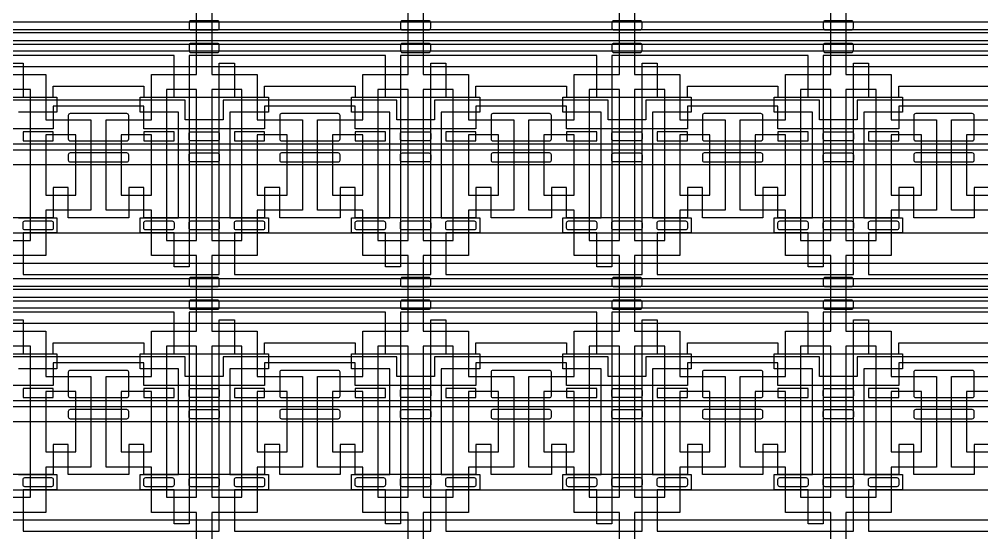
# Model space of a CAD drawing. Extents: x 0 to 194465, y -118660 to 40475.
# Drawn here: x 29387 to 35762, y 18188 to 21588 of the extents above; entities that cross this region are included whole.
import ezdxf

# ---------------------------------------------------------------- set-up
doc = ezdxf.new("R2010")
doc.units = 13
for name, color, linetype in [('Control 1 - Push up', 6, 'Continuous'), ('Control 2 - Push down', 1, 'Continuous'), ('Flow', 5, 'Continuous')]:
    doc.layers.add(name, color=color, linetype=linetype)

msp = doc.modelspace()

# ---------------------------------------------------------------- linework, layer by layer
at = {"layer": 'Control 1 - Push up'}
for points in [[(18462.5, 20173.1), (41962.5, 20173.1), (41962.5, 21670.6), (18462.5, 21670.6)], [(18362.5, 21570.6), (41862.5, 21570.6)], [(18262.5, 21520.6), (41762.5, 21520.6), (41762.5, 20623.1), (18262.5, 20623.1)], [(18162.5, 20723.1), (41662.5, 20723.1), (41662.5, 20723.1), (41662.5, 21420.6), (18162.5, 21420.6)], [(18062.5, 20763.1), (41562.5, 20763.1), (41562.5, 21376.1), (18062.5, 21376.1)], [(17962.5, 21276.1), (41462.5, 21276.1)], [(28812.5, 21073.1), (29612.5, 21073.1), (29612.5, 21146.1), (30212.5, 21146.1), (30212.5, 21073.1), (31012.5, 21073.1), (31012.5, 21146.1), (31612.5, 21146.1), (31612.5, 21073.1), (32412.5, 21073.1), (32412.5, 21146.1), (33012.5, 21146.1), (33012.5, 21073.1), (33812.5, 21073.1), (33812.5, 21146.1), (34412.5, 21146.1), (34412.5, 21073.1), (35212.5, 21073.1), (35212.5, 21146.1), (35812.5, 21146.1)], [(36087.5, 21053.1), (34937.5, 21053.1), (34937.5, 20923.1), (34687.5, 20923.1), (34687.5, 21053.1), (33537.5, 21053.1), (33537.5, 20923.1), (33287.5, 20923.1), (33287.5, 21053.1), (32137.5, 21053.1), (32137.5, 20923.1), (31887.5, 20923.1), (31887.5, 21053.1), (30737.5, 21053.1), (30737.5, 20923.1), (30487.5, 20923.1), (30487.5, 21053.1), (29337.5, 21053.1)], [(35812.5, 21013.1), (35212.5, 21013.1), (35212.5, 20863.1), (34412.5, 20863.1), (34412.5, 21013.1), (33812.5, 21013.1), (33812.5, 20863.1), (33012.5, 20863.1), (33012.5, 21013.1), (32412.5, 21013.1), (32412.5, 20863.1), (31612.5, 20863.1), (31612.5, 21013.1), (31012.5, 21013.1), (31012.5, 20863.1), (30212.5, 20863.1), (30212.5, 21013.1), (29612.5, 21013.1), (29612.5, 20863.1), (28812.5, 20863.1)], [(35812.5, 20473.1), (35712.5, 20473.1), (35712.5, 20273.1), (35312.5, 20273.1), (35312.5, 20473.1), (35212.5, 20473.1), (35212.5, 20273.1), (34412.5, 20273.1), (34412.5, 20473.1), (34312.5, 20473.1), (34312.5, 20273.1), (33912.5, 20273.1), (33912.5, 20473.1), (33812.5, 20473.1), (33812.5, 20273.1), (33012.5, 20273.1), (33012.5, 20473.1), (32912.5, 20473.1), (32912.5, 20273.1), (32512.5, 20273.1), (32512.5, 20473.1), (32412.5, 20473.1), (32412.5, 20273.1), (31612.5, 20273.1), (31612.5, 20473.1), (31512.5, 20473.1), (31512.5, 20273.1), (31112.5, 20273.1), (31112.5, 20473.1), (31012.5, 20473.1), (31012.5, 20273.1), (30212.5, 20273.1), (30212.5, 20473.1), (30112.5, 20473.1), (30112.5, 20273.1), (29712.5, 20273.1), (29712.5, 20473.1), (29612.5, 20473.1), (29612.5, 20273.1), (28812.5, 20273.1)], [(18462.5, 18473.1), (41962.5, 18473.1), (41962.5, 19970.6), (18462.5, 19970.6)], [(18362.5, 19870.6), (41862.5, 19870.6)], [(18262.5, 19820.6), (41762.5, 19820.6), (41762.5, 18923.1), (18262.5, 18923.1)], [(18162.5, 19023.1), (41662.5, 19023.1), (41662.5, 19720.6), (18162.5, 19720.6)], [(18062.5, 19063.1), (41562.5, 19063.1), (41562.5, 19063.1), (41562.5, 19676.1), (18062.5, 19676.1)], [(17962.5, 19576.1), (41462.5, 19576.1)], [(28812.5, 19373.1), (29612.5, 19373.1), (29612.5, 19446.1), (30212.5, 19446.1), (30212.5, 19373.1), (31012.5, 19373.1), (31012.5, 19446.1), (31612.5, 19446.1), (31612.5, 19373.1), (32412.5, 19373.1), (32412.5, 19446.1), (33012.5, 19446.1), (33012.5, 19373.1), (33812.5, 19373.1), (33812.5, 19446.1), (34412.5, 19446.1), (34412.5, 19373.1), (35212.5, 19373.1), (35212.5, 19446.1), (35812.5, 19446.1)], [(36087.5, 19353.1), (34937.5, 19353.1), (34937.5, 19223.1), (34687.5, 19223.1), (34687.5, 19353.1), (33537.5, 19353.1), (33537.5, 19223.1), (33287.5, 19223.1), (33287.5, 19353.1), (32137.5, 19353.1), (32137.5, 19223.1), (31887.5, 19223.1), (31887.5, 19353.1), (30737.5, 19353.1), (30737.5, 19223.1), (30487.5, 19223.1), (30487.5, 19353.1), (29337.5, 19353.1)], [(35812.5, 19313.1), (35212.5, 19313.1), (35212.5, 19163.1), (34412.5, 19163.1), (34412.5, 19313.1), (33812.5, 19313.1), (33812.5, 19163.1), (33012.5, 19163.1), (33012.5, 19313.1), (32412.5, 19313.1), (32412.5, 19163.1), (31612.5, 19163.1), (31612.5, 19313.1), (31012.5, 19313.1), (31012.5, 19163.1), (30212.5, 19163.1), (30212.5, 19313.1), (29612.5, 19313.1), (29612.5, 19163.1), (28812.5, 19163.1)], [(35812.5, 18773.1), (35712.5, 18773.1), (35712.5, 18573.1), (35312.5, 18573.1), (35312.5, 18773.1), (35212.5, 18773.1), (35212.5, 18573.1), (34412.5, 18573.1), (34412.5, 18773.1), (34312.5, 18773.1), (34312.5, 18573.1), (33912.5, 18573.1), (33912.5, 18773.1), (33812.5, 18773.1), (33812.5, 18573.1), (33012.5, 18573.1), (33012.5, 18773.1), (32912.5, 18773.1), (32912.5, 18573.1), (32512.5, 18573.1), (32512.5, 18773.1), (32412.5, 18773.1), (32412.5, 18573.1), (31612.5, 18573.1), (31612.5, 18773.1), (31512.5, 18773.1), (31512.5, 18573.1), (31112.5, 18573.1), (31112.5, 18773.1), (31012.5, 18773.1), (31012.5, 18573.1), (30212.5, 18573.1), (30212.5, 18773.1), (30112.5, 18773.1), (30112.5, 18573.1), (29712.5, 18573.1), (29712.5, 18773.1), (29612.5, 18773.1), (29612.5, 18573.1), (28812.5, 18573.1)], [(18462.5, 16773.1), (41962.5, 16773.1), (41962.5, 18270.6), (18462.5, 18270.6)]]:
    msp.add_lwpolyline(points, dxfattribs=at)
for points in [[(30112.5, 20950.6, 0.414214), (30100, 20963.1), (29725, 20963.1, 0.414214), (29712.5, 20950.6), (29712.5, 20795.6, 0.414214), (29725, 20783.1), (30100, 20783.1, 0.414214), (30112.5, 20795.6)], [(31512.5, 20950.6, 0.414214), (31500, 20963.1), (31125, 20963.1, 0.414214), (31112.5, 20950.6), (31112.5, 20795.6, 0.414214), (31125, 20783.1), (31500, 20783.1, 0.414214), (31512.5, 20795.6)], [(32912.5, 20950.6, 0.414214), (32900, 20963.1), (32525, 20963.1, 0.414214), (32512.5, 20950.6), (32512.5, 20795.6, 0.414214), (32525, 20783.1), (32900, 20783.1, 0.414214), (32912.5, 20795.6)], [(34312.5, 20950.6, 0.414214), (34300, 20963.1), (33925, 20963.1, 0.414214), (33912.5, 20950.6), (33912.5, 20795.6, 0.414214), (33925, 20783.1), (34300, 20783.1, 0.414214), (34312.5, 20795.6)], [(35712.5, 20950.6, 0.414214), (35700, 20963.1), (35325, 20963.1, 0.414214), (35312.5, 20950.6), (35312.5, 20795.6, 0.414214), (35325, 20783.1), (35700, 20783.1, 0.414214), (35712.5, 20795.6)], [(30525, 20783.1, -0.414214), (30512.5, 20795.6), (30512.5, 20830.6, -0.414214), (30525, 20843.1), (30700, 20843.1, -0.414214), (30712.5, 20830.6), (30712.5, 20795.6, -0.414214), (30700, 20783.1)], [(31925, 20783.1, -0.414214), (31912.5, 20795.6), (31912.5, 20830.6, -0.414214), (31925, 20843.1), (32100, 20843.1, -0.414214), (32112.5, 20830.6), (32112.5, 20795.6, -0.414214), (32100, 20783.1)], [(33325, 20783.1, -0.414214), (33312.5, 20795.6), (33312.5, 20830.6, -0.414214), (33325, 20843.1), (33500, 20843.1, -0.414214), (33512.5, 20830.6), (33512.5, 20795.6, -0.414214), (33500, 20783.1)], [(34725, 20783.1, -0.414214), (34712.5, 20795.6), (34712.5, 20830.6, -0.414214), (34725, 20843.1), (34900, 20843.1, -0.414214), (34912.5, 20830.6), (34912.5, 20795.6, -0.414214), (34900, 20783.1)], [(29725, 20643.1), (30100, 20643.1, 0.414214), (30112.5, 20655.6), (30112.5, 20690.6, 0.414214), (30100, 20703.1), (29725, 20703.1, 0.414214), (29712.5, 20690.6), (29712.5, 20655.6, 0.414214)], [(30525, 20643.1, -0.414214), (30512.5, 20655.6), (30512.5, 20690.6, -0.414214), (30525, 20703.1), (30700, 20703.1, -0.414214), (30712.5, 20690.6), (30712.5, 20655.6, -0.414214), (30700, 20643.1)], [(31125, 20643.1), (31500, 20643.1, 0.414214), (31512.5, 20655.6), (31512.5, 20690.6, 0.414214), (31500, 20703.1), (31125, 20703.1, 0.414214), (31112.5, 20690.6), (31112.5, 20655.6, 0.414214)], [(31925, 20643.1, -0.414214), (31912.5, 20655.6), (31912.5, 20690.6, -0.414214), (31925, 20703.1), (32100, 20703.1, -0.414214), (32112.5, 20690.6), (32112.5, 20655.6, -0.414214), (32100, 20643.1)], [(32525, 20643.1), (32900, 20643.1, 0.414214), (32912.5, 20655.6), (32912.5, 20690.6, 0.414214), (32900, 20703.1), (32525, 20703.1, 0.414214), (32512.5, 20690.6), (32512.5, 20655.6, 0.414214)], [(33325, 20643.1, -0.414214), (33312.5, 20655.6), (33312.5, 20690.6, -0.414214), (33325, 20703.1), (33500, 20703.1, -0.414214), (33512.5, 20690.6), (33512.5, 20655.6, -0.414214), (33500, 20643.1)], [(33925, 20643.1), (34300, 20643.1, 0.414214), (34312.5, 20655.6), (34312.5, 20690.6, 0.414214), (34300, 20703.1), (33925, 20703.1, 0.414214), (33912.5, 20690.6), (33912.5, 20655.6, 0.414214)], [(34725, 20643.1, -0.414214), (34712.5, 20655.6), (34712.5, 20690.6, -0.414214), (34725, 20703.1), (34900, 20703.1, -0.414214), (34912.5, 20690.6), (34912.5, 20655.6, -0.414214), (34900, 20643.1)], [(35325, 20643.1), (35700, 20643.1, 0.414214), (35712.5, 20655.6), (35712.5, 20690.6, 0.414214), (35700, 20703.1), (35325, 20703.1, 0.414214), (35312.5, 20690.6), (35312.5, 20655.6, 0.414214)], [(29425, 20193.1, -0.414214), (29412.5, 20205.6), (29412.5, 20240.6, -0.414214), (29425, 20253.1), (29600, 20253.1, -0.414214), (29612.5, 20240.6), (29612.5, 20205.6, -0.414214), (29600, 20193.1)], [(30225, 20193.1, -0.414214), (30212.5, 20205.6), (30212.5, 20240.6, -0.414214), (30225, 20253.1), (30400, 20253.1, -0.414214), (30412.5, 20240.6), (30412.5, 20205.6, -0.414214), (30400, 20193.1)], [(30525, 20193.1, -0.414214), (30512.5, 20205.6), (30512.5, 20240.6, -0.414214), (30525, 20253.1), (30700, 20253.1, -0.414214), (30712.5, 20240.6), (30712.5, 20205.6, -0.414214), (30700, 20193.1)], [(30825, 20193.1, -0.414214), (30812.5, 20205.6), (30812.5, 20240.6, -0.414214), (30825, 20253.1), (31000, 20253.1, -0.414214), (31012.5, 20240.6), (31012.5, 20205.6, -0.414214), (31000, 20193.1)], [(31625, 20193.1, -0.414214), (31612.5, 20205.6), (31612.5, 20240.6, -0.414214), (31625, 20253.1), (31800, 20253.1, -0.414214), (31812.5, 20240.6), (31812.5, 20205.6, -0.414214), (31800, 20193.1)], [(31925, 20193.1, -0.414214), (31912.5, 20205.6), (31912.5, 20240.6, -0.414214), (31925, 20253.1), (32100, 20253.1, -0.414214), (32112.5, 20240.6), (32112.5, 20205.6, -0.414214), (32100, 20193.1)], [(32225, 20193.1, -0.414214), (32212.5, 20205.6), (32212.5, 20240.6, -0.414214), (32225, 20253.1), (32400, 20253.1, -0.414214), (32412.5, 20240.6), (32412.5, 20205.6, -0.414214), (32400, 20193.1)], [(33025, 20193.1, -0.414214), (33012.5, 20205.6), (33012.5, 20240.6, -0.414214), (33025, 20253.1), (33200, 20253.1, -0.414214), (33212.5, 20240.6), (33212.5, 20205.6, -0.414214), (33200, 20193.1)], [(33325, 20193.1, -0.414214), (33312.5, 20205.6), (33312.5, 20240.6, -0.414214), (33325, 20253.1), (33500, 20253.1, -0.414214), (33512.5, 20240.6), (33512.5, 20205.6, -0.414214), (33500, 20193.1)], [(33625, 20193.1, -0.414214), (33612.5, 20205.6), (33612.5, 20240.6, -0.414214), (33625, 20253.1), (33800, 20253.1, -0.414214), (33812.5, 20240.6), (33812.5, 20205.6, -0.414214), (33800, 20193.1)], [(34425, 20193.1, -0.414214), (34412.5, 20205.6), (34412.5, 20240.6, -0.414214), (34425, 20253.1), (34600, 20253.1, -0.414214), (34612.5, 20240.6), (34612.5, 20205.6, -0.414214), (34600, 20193.1)], [(34725, 20193.1, -0.414214), (34712.5, 20205.6), (34712.5, 20240.6, -0.414214), (34725, 20253.1), (34900, 20253.1, -0.414214), (34912.5, 20240.6), (34912.5, 20205.6, -0.414214), (34900, 20193.1)], [(35025, 20193.1, -0.414214), (35012.5, 20205.6), (35012.5, 20240.6, -0.414214), (35025, 20253.1), (35200, 20253.1, -0.414214), (35212.5, 20240.6), (35212.5, 20205.6, -0.414214), (35200, 20193.1)], [(30112.5, 19250.6, 0.414214), (30100, 19263.1), (29725, 19263.1, 0.414214), (29712.5, 19250.6), (29712.5, 19095.6, 0.414214), (29725, 19083.1), (30100, 19083.1, 0.414214), (30112.5, 19095.6)], [(31512.5, 19250.6, 0.414214), (31500, 19263.1), (31125, 19263.1, 0.414214), (31112.5, 19250.6), (31112.5, 19095.6, 0.414214), (31125, 19083.1), (31500, 19083.1, 0.414214), (31512.5, 19095.6)], [(32912.5, 19250.6, 0.414214), (32900, 19263.1), (32525, 19263.1, 0.414214), (32512.5, 19250.6), (32512.5, 19095.6, 0.414214), (32525, 19083.1), (32900, 19083.1, 0.414214), (32912.5, 19095.6)], [(34312.5, 19250.6, 0.414214), (34300, 19263.1), (33925, 19263.1, 0.414214), (33912.5, 19250.6), (33912.5, 19095.6, 0.414214), (33925, 19083.1), (34300, 19083.1, 0.414214), (34312.5, 19095.6)], [(35712.5, 19250.6, 0.414214), (35700, 19263.1), (35325, 19263.1, 0.414214), (35312.5, 19250.6), (35312.5, 19095.6, 0.414214), (35325, 19083.1), (35700, 19083.1, 0.414214), (35712.5, 19095.6)], [(30525, 19083.1, -0.414214), (30512.5, 19095.6), (30512.5, 19130.6, -0.414214), (30525, 19143.1), (30700, 19143.1, -0.414214), (30712.5, 19130.6), (30712.5, 19095.6, -0.414214), (30700, 19083.1)], [(31925, 19083.1, -0.414214), (31912.5, 19095.6), (31912.5, 19130.6, -0.414214), (31925, 19143.1), (32100, 19143.1, -0.414214), (32112.5, 19130.6), (32112.5, 19095.6, -0.414214), (32100, 19083.1)], [(33325, 19083.1, -0.414214), (33312.5, 19095.6), (33312.5, 19130.6, -0.414214), (33325, 19143.1), (33500, 19143.1, -0.414214), (33512.5, 19130.6), (33512.5, 19095.6, -0.414214), (33500, 19083.1)], [(34725, 19083.1, -0.414214), (34712.5, 19095.6), (34712.5, 19130.6, -0.414214), (34725, 19143.1), (34900, 19143.1, -0.414214), (34912.5, 19130.6), (34912.5, 19095.6, -0.414214), (34900, 19083.1)], [(29725, 18943.1), (30100, 18943.1, 0.414214), (30112.5, 18955.6), (30112.5, 18990.6, 0.414214), (30100, 19003.1), (29725, 19003.1, 0.414214), (29712.5, 18990.6), (29712.5, 18955.6, 0.414214)], [(30525, 18943.1, -0.414214), (30512.5, 18955.6), (30512.5, 18990.6, -0.414214), (30525, 19003.1), (30700, 19003.1, -0.414214), (30712.5, 18990.6), (30712.5, 18955.6, -0.414214), (30700, 18943.1)], [(31125, 18943.1), (31500, 18943.1, 0.414214), (31512.5, 18955.6), (31512.5, 18990.6, 0.414214), (31500, 19003.1), (31125, 19003.1, 0.414214), (31112.5, 18990.6), (31112.5, 18955.6, 0.414214)], [(31925, 18943.1, -0.414214), (31912.5, 18955.6), (31912.5, 18990.6, -0.414214), (31925, 19003.1), (32100, 19003.1, -0.414214), (32112.5, 18990.6), (32112.5, 18955.6, -0.414214), (32100, 18943.1)], [(32525, 18943.1), (32900, 18943.1, 0.414214), (32912.5, 18955.6), (32912.5, 18990.6, 0.414214), (32900, 19003.1), (32525, 19003.1, 0.414214), (32512.5, 18990.6), (32512.5, 18955.6, 0.414214)], [(33325, 18943.1, -0.414214), (33312.5, 18955.6), (33312.5, 18990.6, -0.414214), (33325, 19003.1), (33500, 19003.1, -0.414214), (33512.5, 18990.6), (33512.5, 18955.6, -0.414214), (33500, 18943.1)], [(33925, 18943.1), (34300, 18943.1, 0.414214), (34312.5, 18955.6), (34312.5, 18990.6, 0.414214), (34300, 19003.1), (33925, 19003.1, 0.414214), (33912.5, 18990.6), (33912.5, 18955.6, 0.414214)], [(34725, 18943.1, -0.414214), (34712.5, 18955.6), (34712.5, 18990.6, -0.414214), (34725, 19003.1), (34900, 19003.1, -0.414214), (34912.5, 18990.6), (34912.5, 18955.6, -0.414214), (34900, 18943.1)], [(35325, 18943.1), (35700, 18943.1, 0.414214), (35712.5, 18955.6), (35712.5, 18990.6, 0.414214), (35700, 19003.1), (35325, 19003.1, 0.414214), (35312.5, 18990.6), (35312.5, 18955.6, 0.414214)], [(29425, 18493.1, -0.414214), (29412.5, 18505.6), (29412.5, 18540.6, -0.414214), (29425, 18553.1), (29600, 18553.1, -0.414214), (29612.5, 18540.6), (29612.5, 18505.6, -0.414214), (29600, 18493.1)], [(30225, 18493.1, -0.414214), (30212.5, 18505.6), (30212.5, 18540.6, -0.414214), (30225, 18553.1), (30400, 18553.1, -0.414214), (30412.5, 18540.6), (30412.5, 18505.6, -0.414214), (30400, 18493.1)], [(30525, 18493.1, -0.414214), (30512.5, 18505.6), (30512.5, 18540.6, -0.414214), (30525, 18553.1), (30700, 18553.1, -0.414214), (30712.5, 18540.6), (30712.5, 18505.6, -0.414214), (30700, 18493.1)], [(30825, 18493.1, -0.414214), (30812.5, 18505.6), (30812.5, 18540.6, -0.414214), (30825, 18553.1), (31000, 18553.1, -0.414214), (31012.5, 18540.6), (31012.5, 18505.6, -0.414214), (31000, 18493.1)], [(31625, 18493.1, -0.414214), (31612.5, 18505.6), (31612.5, 18540.6, -0.414214), (31625, 18553.1), (31800, 18553.1, -0.414214), (31812.5, 18540.6), (31812.5, 18505.6, -0.414214), (31800, 18493.1)], [(31925, 18493.1, -0.414214), (31912.5, 18505.6), (31912.5, 18540.6, -0.414214), (31925, 18553.1), (32100, 18553.1, -0.414214), (32112.5, 18540.6), (32112.5, 18505.6, -0.414214), (32100, 18493.1)], [(32225, 18493.1, -0.414214), (32212.5, 18505.6), (32212.5, 18540.6, -0.414214), (32225, 18553.1), (32400, 18553.1, -0.414214), (32412.5, 18540.6), (32412.5, 18505.6, -0.414214), (32400, 18493.1)], [(33025, 18493.1, -0.414214), (33012.5, 18505.6), (33012.5, 18540.6, -0.414214), (33025, 18553.1), (33200, 18553.1, -0.414214), (33212.5, 18540.6), (33212.5, 18505.6, -0.414214), (33200, 18493.1)], [(33325, 18493.1, -0.414214), (33312.5, 18505.6), (33312.5, 18540.6, -0.414214), (33325, 18553.1), (33500, 18553.1, -0.414214), (33512.5, 18540.6), (33512.5, 18505.6, -0.414214), (33500, 18493.1)], [(33625, 18493.1, -0.414214), (33612.5, 18505.6), (33612.5, 18540.6, -0.414214), (33625, 18553.1), (33800, 18553.1, -0.414214), (33812.5, 18540.6), (33812.5, 18505.6, -0.414214), (33800, 18493.1)], [(34425, 18493.1, -0.414214), (34412.5, 18505.6), (34412.5, 18540.6, -0.414214), (34425, 18553.1), (34600, 18553.1, -0.414214), (34612.5, 18540.6), (34612.5, 18505.6, -0.414214), (34600, 18493.1)], [(34725, 18493.1, -0.414214), (34712.5, 18505.6), (34712.5, 18540.6, -0.414214), (34725, 18553.1), (34900, 18553.1, -0.414214), (34912.5, 18540.6), (34912.5, 18505.6, -0.414214), (34900, 18493.1)], [(35025, 18493.1, -0.414214), (35012.5, 18505.6), (35012.5, 18540.6, -0.414214), (35025, 18553.1), (35200, 18553.1, -0.414214), (35212.5, 18540.6), (35212.5, 18505.6, -0.414214), (35200, 18493.1)]]:
    msp.add_lwpolyline(points, format="xyb", close=True, dxfattribs=at)
for points in [[(29612.5, 20843.1), (29412.5, 20843.1), (29412.5, 20783.1), (29612.5, 20783.1)], [(30412.5, 20843.1), (30212.5, 20843.1), (30212.5, 20783.1), (30412.5, 20783.1)], [(31012.5, 20843.1), (30812.5, 20843.1), (30812.5, 20783.1), (31012.5, 20783.1)], [(31812.5, 20843.1), (31612.5, 20843.1), (31612.5, 20783.1), (31812.5, 20783.1)], [(32412.5, 20843.1), (32212.5, 20843.1), (32212.5, 20783.1), (32412.5, 20783.1)], [(33212.5, 20843.1), (33012.5, 20843.1), (33012.5, 20783.1), (33212.5, 20783.1)], [(33812.5, 20843.1), (33612.5, 20843.1), (33612.5, 20783.1), (33812.5, 20783.1)], [(34612.5, 20843.1), (34412.5, 20843.1), (34412.5, 20783.1), (34612.5, 20783.1)], [(35212.5, 20843.1), (35012.5, 20843.1), (35012.5, 20783.1), (35212.5, 20783.1)], [(29612.5, 19143.1), (29412.5, 19143.1), (29412.5, 19083.1), (29612.5, 19083.1)], [(30412.5, 19143.1), (30212.5, 19143.1), (30212.5, 19083.1), (30412.5, 19083.1)], [(31012.5, 19143.1), (30812.5, 19143.1), (30812.5, 19083.1), (31012.5, 19083.1)], [(31812.5, 19143.1), (31612.5, 19143.1), (31612.5, 19083.1), (31812.5, 19083.1)], [(32412.5, 19143.1), (32212.5, 19143.1), (32212.5, 19083.1), (32412.5, 19083.1)], [(33212.5, 19143.1), (33012.5, 19143.1), (33012.5, 19083.1), (33212.5, 19083.1)], [(33812.5, 19143.1), (33612.5, 19143.1), (33612.5, 19083.1), (33812.5, 19083.1)], [(34612.5, 19143.1), (34412.5, 19143.1), (34412.5, 19083.1), (34612.5, 19083.1)], [(35212.5, 19143.1), (35012.5, 19143.1), (35012.5, 19083.1), (35212.5, 19083.1)]]:
    msp.add_lwpolyline(points, close=True, dxfattribs=at)
at = {"layer": 'Control 2 - Push down'}
for points in [[(30700, 21578.1), (30525, 21578.1, 0.414214), (30512.5, 21565.6), (30512.5, 21530.6, 0.414214), (30525, 21518.1), (30700, 21518.1, 0.414214), (30712.5, 21530.6), (30712.5, 21565.6, 0.414214)], [(32100, 21578.1), (31925, 21578.1, 0.414214), (31912.5, 21565.6), (31912.5, 21530.6, 0.414214), (31925, 21518.1), (32100, 21518.1, 0.414214), (32112.5, 21530.6), (32112.5, 21565.6, 0.414214)], [(33500, 21578.1), (33325, 21578.1, 0.414214), (33312.5, 21565.6), (33312.5, 21530.6, 0.414214), (33325, 21518.1), (33500, 21518.1, 0.414214), (33512.5, 21530.6), (33512.5, 21565.6, 0.414214)], [(34900, 21578.1), (34725, 21578.1, 0.414214), (34712.5, 21565.6), (34712.5, 21530.6, 0.414214), (34725, 21518.1), (34900, 21518.1, 0.414214), (34912.5, 21530.6), (34912.5, 21565.6, 0.414214)], [(30700, 21428.1), (30525, 21428.1, 0.414214), (30512.5, 21415.6), (30512.5, 21380.6, 0.414214), (30525, 21368.1), (30700, 21368.1, 0.414214), (30712.5, 21380.6), (30712.5, 21415.6, 0.414214)], [(32100, 21428.1), (31925, 21428.1, 0.414214), (31912.5, 21415.6), (31912.5, 21380.6, 0.414214), (31925, 21368.1), (32100, 21368.1, 0.414214), (32112.5, 21380.6), (32112.5, 21415.6, 0.414214)], [(33500, 21428.1), (33325, 21428.1, 0.414214), (33312.5, 21415.6), (33312.5, 21380.6, 0.414214), (33325, 21368.1), (33500, 21368.1, 0.414214), (33512.5, 21380.6), (33512.5, 21415.6, 0.414214)], [(34900, 21428.1), (34725, 21428.1, 0.414214), (34712.5, 21415.6), (34712.5, 21380.6, 0.414214), (34725, 21368.1), (34900, 21368.1, 0.414214), (34912.5, 21380.6), (34912.5, 21415.6, 0.414214)], [(30700, 19878.1), (30525, 19878.1, 0.414214), (30512.5, 19865.6), (30512.5, 19830.6, 0.414214), (30525, 19818.1), (30700, 19818.1, 0.414214), (30712.5, 19830.6), (30712.5, 19865.6, 0.414214)], [(32100, 19878.1), (31925, 19878.1, 0.414214), (31912.5, 19865.6), (31912.5, 19830.6, 0.414214), (31925, 19818.1), (32100, 19818.1, 0.414214), (32112.5, 19830.6), (32112.5, 19865.6, 0.414214)], [(33500, 19878.1), (33325, 19878.1, 0.414214), (33312.5, 19865.6), (33312.5, 19830.6, 0.414214), (33325, 19818.1), (33500, 19818.1, 0.414214), (33512.5, 19830.6), (33512.5, 19865.6, 0.414214)], [(34900, 19878.1), (34725, 19878.1, 0.414214), (34712.5, 19865.6), (34712.5, 19830.6, 0.414214), (34725, 19818.1), (34900, 19818.1, 0.414214), (34912.5, 19830.6), (34912.5, 19865.6, 0.414214)], [(30700, 19728.1), (30525, 19728.1, 0.414214), (30512.5, 19715.6), (30512.5, 19680.6, 0.414214), (30525, 19668.1), (30700, 19668.1, 0.414214), (30712.5, 19680.6), (30712.5, 19715.6, 0.414214)], [(32100, 19728.1), (31925, 19728.1, 0.414214), (31912.5, 19715.6), (31912.5, 19680.6, 0.414214), (31925, 19668.1), (32100, 19668.1, 0.414214), (32112.5, 19680.6), (32112.5, 19715.6, 0.414214)], [(33500, 19728.1), (33325, 19728.1, 0.414214), (33312.5, 19715.6), (33312.5, 19680.6, 0.414214), (33325, 19668.1), (33500, 19668.1, 0.414214), (33512.5, 19680.6), (33512.5, 19715.6, 0.414214)], [(34900, 19728.1), (34725, 19728.1, 0.414214), (34712.5, 19715.6), (34712.5, 19680.6, 0.414214), (34725, 19668.1), (34900, 19668.1, 0.414214), (34912.5, 19680.6), (34912.5, 19715.6, 0.414214)]]:
    msp.add_lwpolyline(points, format="xyb", close=True, dxfattribs=at)
for points in [[(44962.5, 21498.1), (19512.5, 21498.1)], [(19212.5, 21448.1), (44962.5, 21448.1)], [(36012.5, 21348.1), (34712.5, 21348.1), (34712.5, 19948.1), (34612.5, 19948.1), (34612.5, 20173.1), (34387.5, 20173.1), (34387.5, 20273.1), (34642.5, 20273.1), (34642.5, 20973.1), (34387.5, 20973.1), (34387.5, 21073.1), (34612.5, 21073.1), (34612.5, 21348.1), (33312.5, 21348.1), (33312.5, 19948.1), (33212.5, 19948.1), (33212.5, 20173.1), (32987.5, 20173.1), (32987.5, 20273.1), (33242.5, 20273.1), (33242.5, 20973.1), (32987.5, 20973.1), (32987.5, 21073.1), (33212.5, 21073.1), (33212.5, 21348.1), (31912.5, 21348.1), (31912.5, 19948.1), (31812.5, 19948.1), (31812.5, 20173.1), (31587.5, 20173.1), (31587.5, 20273.1), (31842.5, 20273.1), (31842.5, 20973.1), (31587.5, 20973.1), (31587.5, 21073.1), (31812.5, 21073.1), (31812.5, 21348.1), (30512.5, 21348.1), (30512.5, 19948.1), (30412.5, 19948.1), (30412.5, 20173.1), (30187.5, 20173.1), (30187.5, 20273.1), (30442.5, 20273.1), (30442.5, 20973.1), (30187.5, 20973.1), (30187.5, 21073.1), (30412.5, 21073.1), (30412.5, 21348.1), (29112.5, 21348.1)], [(29312.5, 21298.1), (29412.5, 21298.1), (29412.5, 21073.1), (29637.5, 21073.1), (29637.5, 20973.1), (29382.5, 20973.1)], [(29382.5, 20273.1), (29637.5, 20273.1), (29637.5, 20173.1), (29412.5, 20173.1), (29412.5, 19898.1), (30712.5, 19898.1), (30712.5, 21298.1), (30812.5, 21298.1), (30812.5, 21073.1), (31037.5, 21073.1), (31037.5, 20973.1), (30782.5, 20973.1), (30782.5, 20273.1), (31037.5, 20273.1), (31037.5, 20173.1), (30812.5, 20173.1), (30812.5, 19898.1), (32112.5, 19898.1), (32112.5, 21298.1), (32212.5, 21298.1), (32212.5, 21073.1), (32437.5, 21073.1), (32437.5, 20973.1), (32182.5, 20973.1), (32182.5, 20273.1), (32437.5, 20273.1), (32437.5, 20173.1), (32212.5, 20173.1), (32212.5, 19898.1), (33512.5, 19898.1), (33512.5, 21298.1), (33612.5, 21298.1), (33612.5, 21073.1), (33837.5, 21073.1), (33837.5, 20973.1), (33582.5, 20973.1), (33582.5, 20273.1), (33837.5, 20273.1), (33837.5, 20173.1), (33612.5, 20173.1), (33612.5, 19898.1), (34912.5, 19898.1), (34912.5, 21298.1), (35012.5, 21298.1), (35012.5, 21073.1), (35237.5, 21073.1), (35237.5, 20973.1), (34982.5, 20973.1), (34982.5, 20273.1), (35237.5, 20273.1), (35237.5, 20173.1), (35012.5, 20173.1), (35012.5, 19898.1), (36312.5, 19898.1)], [(44962.5, 19798.1), (19512.5, 19798.1)], [(19212.5, 19748.1), (44962.5, 19748.1)], [(36012.5, 19648.1), (34712.5, 19648.1), (34712.5, 18248.1), (34612.5, 18248.1), (34612.5, 18473.1), (34387.5, 18473.1), (34387.5, 18573.1), (34642.5, 18573.1), (34642.5, 19273.1), (34387.5, 19273.1), (34387.5, 19373.1), (34612.5, 19373.1), (34612.5, 19648.1), (33312.5, 19648.1), (33312.5, 18248.1), (33212.5, 18248.1), (33212.5, 18473.1), (32987.5, 18473.1), (32987.5, 18573.1), (33242.5, 18573.1), (33242.5, 19273.1), (32987.5, 19273.1), (32987.5, 19373.1), (33212.5, 19373.1), (33212.5, 19648.1), (31912.5, 19648.1), (31912.5, 18248.1), (31812.5, 18248.1), (31812.5, 18473.1), (31587.5, 18473.1), (31587.5, 18573.1), (31842.5, 18573.1), (31842.5, 19273.1), (31587.5, 19273.1), (31587.5, 19373.1), (31812.5, 19373.1), (31812.5, 19648.1), (30512.5, 19648.1), (30512.5, 18248.1), (30412.5, 18248.1), (30412.5, 18473.1), (30187.5, 18473.1), (30187.5, 18573.1), (30442.5, 18573.1), (30442.5, 19273.1), (30187.5, 19273.1), (30187.5, 19373.1), (30412.5, 19373.1), (30412.5, 19648.1), (29112.5, 19648.1)], [(29312.5, 19598.1), (29412.5, 19598.1), (29412.5, 19373.1), (29637.5, 19373.1), (29637.5, 19273.1), (29382.5, 19273.1)], [(29382.5, 18573.1), (29637.5, 18573.1), (29637.5, 18473.1), (29412.5, 18473.1), (29412.5, 18198.1), (30712.5, 18198.1), (30712.5, 19598.1), (30812.5, 19598.1), (30812.5, 19373.1), (31037.5, 19373.1), (31037.5, 19273.1), (30782.5, 19273.1), (30782.5, 18573.1), (31037.5, 18573.1), (31037.5, 18473.1), (30812.5, 18473.1), (30812.5, 18198.1), (32112.5, 18198.1), (32112.5, 19598.1), (32212.5, 19598.1), (32212.5, 19373.1), (32437.5, 19373.1), (32437.5, 19273.1), (32182.5, 19273.1), (32182.5, 18573.1), (32437.5, 18573.1), (32437.5, 18473.1), (32212.5, 18473.1), (32212.5, 18198.1), (33512.5, 18198.1), (33512.5, 19598.1), (33612.5, 19598.1), (33612.5, 19373.1), (33837.5, 19373.1), (33837.5, 19273.1), (33582.5, 19273.1), (33582.5, 18573.1), (33837.5, 18573.1), (33837.5, 18473.1), (33612.5, 18473.1), (33612.5, 18198.1), (34912.5, 18198.1), (34912.5, 19598.1), (35012.5, 19598.1), (35012.5, 19373.1), (35237.5, 19373.1), (35237.5, 19273.1), (34982.5, 19273.1), (34982.5, 18573.1), (35237.5, 18573.1), (35237.5, 18473.1), (35012.5, 18473.1), (35012.5, 18198.1), (36312.5, 18198.1)]]:
    msp.add_lwpolyline(points, dxfattribs=at)
at = {"layer": 'Flow'}
for points in [[(30562.5, 18073.1), (30562.5, 18323.1), (30262.5, 18323.1), (30262.5, 18623.1), (29962.5, 18623.1), (29962.5, 19223.1), (30262.5, 19223.1), (30262.5, 19523.1), (30562.5, 19523.1), (30562.5, 19773.1), (30562.5, 20023.1), (30262.5, 20023.1), (30262.5, 20323.1), (29962.5, 20323.1), (29962.5, 20923.1), (30262.5, 20923.1), (30262.5, 21223.1), (30562.5, 21223.1), (30562.5, 21473.1), (30562.5, 21723.1)], [(30662.5, 21723.1), (30662.5, 21473.1), (30662.5, 21223.1), (30962.5, 21223.1), (30962.5, 20923.1), (31262.5, 20923.1), (31262.5, 20323.1), (30962.5, 20323.1), (30962.5, 20023.1), (30662.5, 20023.1), (30662.5, 19773.1), (30662.5, 19523.1), (30962.5, 19523.1), (30962.5, 19223.1), (31262.5, 19223.1), (31262.5, 18623.1), (30962.5, 18623.1), (30962.5, 18323.1), (30662.5, 18323.1), (30662.5, 18073.1)], [(31962.5, 18073.1), (31962.5, 18323.1), (31662.5, 18323.1), (31662.5, 18623.1), (31362.5, 18623.1), (31362.5, 19223.1), (31662.5, 19223.1), (31662.5, 19523.1), (31962.5, 19523.1), (31962.5, 19773.1), (31962.5, 20023.1), (31662.5, 20023.1), (31662.5, 20323.1), (31362.5, 20323.1), (31362.5, 20923.1), (31662.5, 20923.1), (31662.5, 21223.1), (31962.5, 21223.1), (31962.5, 21473.1), (31962.5, 21723.1)], [(32062.5, 21723.1), (32062.5, 21473.1), (32062.5, 21223.1), (32362.5, 21223.1), (32362.5, 20923.1), (32662.5, 20923.1), (32662.5, 20323.1), (32362.5, 20323.1), (32362.5, 20023.1), (32062.5, 20023.1), (32062.5, 19773.1), (32062.5, 19523.1), (32362.5, 19523.1), (32362.5, 19223.1), (32662.5, 19223.1), (32662.5, 18623.1), (32362.5, 18623.1), (32362.5, 18323.1), (32062.5, 18323.1), (32062.5, 18073.1)], [(33362.5, 18073.1), (33362.5, 18323.1), (33062.5, 18323.1), (33062.5, 18623.1), (32762.5, 18623.1), (32762.5, 19223.1), (33062.5, 19223.1), (33062.5, 19523.1), (33362.5, 19523.1), (33362.5, 19773.1), (33362.5, 20023.1), (33062.5, 20023.1), (33062.5, 20323.1), (32762.5, 20323.1), (32762.5, 20923.1), (33062.5, 20923.1), (33062.5, 21223.1), (33362.5, 21223.1), (33362.5, 21473.1), (33362.5, 21723.1)], [(33462.5, 21723.1), (33462.5, 21473.1), (33462.5, 21223.1), (33762.5, 21223.1), (33762.5, 20923.1), (34062.5, 20923.1), (34062.5, 20323.1), (33762.5, 20323.1), (33762.5, 20023.1), (33462.5, 20023.1), (33462.5, 19773.1), (33462.5, 19523.1), (33762.5, 19523.1), (33762.5, 19223.1), (34062.5, 19223.1), (34062.5, 18623.1), (33762.5, 18623.1), (33762.5, 18323.1), (33462.5, 18323.1), (33462.5, 18073.1)], [(34762.5, 18073.1), (34762.5, 18323.1), (34462.5, 18323.1), (34462.5, 18623.1), (34162.5, 18623.1), (34162.5, 19223.1), (34462.5, 19223.1), (34462.5, 19523.1), (34762.5, 19523.1), (34762.5, 19773.1), (34762.5, 20023.1), (34462.5, 20023.1), (34462.5, 20323.1), (34162.5, 20323.1), (34162.5, 20923.1), (34462.5, 20923.1), (34462.5, 21223.1), (34762.5, 21223.1), (34762.5, 21473.1), (34762.5, 21723.1)], [(34862.5, 21723.1), (34862.5, 21473.1), (34862.5, 21223.1), (35162.5, 21223.1), (35162.5, 20923.1), (35462.5, 20923.1), (35462.5, 20323.1), (35162.5, 20323.1), (35162.5, 20023.1), (34862.5, 20023.1), (34862.5, 19773.1), (34862.5, 19523.1), (35162.5, 19523.1), (35162.5, 19223.1), (35462.5, 19223.1), (35462.5, 18623.1), (35162.5, 18623.1), (35162.5, 18323.1), (34862.5, 18323.1), (34862.5, 18073.1)], [(29262.5, 21223.1), (29562.5, 21223.1), (29562.5, 20923.1), (29862.5, 20923.1), (29862.5, 20323.1), (29562.5, 20323.1), (29562.5, 20023.1), (29262.5, 20023.1)], [(35862.5, 20323.1), (35562.5, 20323.1), (35562.5, 20923.1), (35862.5, 20923.1)], [(29262.5, 19523.1), (29562.5, 19523.1), (29562.5, 19223.1), (29862.5, 19223.1), (29862.5, 18623.1), (29562.5, 18623.1), (29562.5, 18323.1), (29262.5, 18323.1)], [(35862.5, 18623.1), (35562.5, 18623.1), (35562.5, 19223.1), (35862.5, 19223.1)]]:
    msp.add_lwpolyline(points, dxfattribs=at)
for points in [[(29462.5, 21123.1), (29262.5, 21123.1), (29262.5, 20123.1), (29462.5, 20123.1)], [(30562.5, 20123.1), (30562.5, 21123.1), (30362.5, 21123.1), (30362.5, 20123.1)], [(30862.5, 21123.1), (30662.5, 21123.1), (30662.5, 20123.1), (30862.5, 20123.1)], [(31962.5, 20123.1), (31962.5, 21123.1), (31762.5, 21123.1), (31762.5, 20123.1)], [(32262.5, 21123.1), (32062.5, 21123.1), (32062.5, 20123.1), (32262.5, 20123.1)], [(33362.5, 20123.1), (33362.5, 21123.1), (33162.5, 21123.1), (33162.5, 20123.1)], [(33662.5, 21123.1), (33462.5, 21123.1), (33462.5, 20123.1), (33662.5, 20123.1)], [(34762.5, 20123.1), (34762.5, 21123.1), (34562.5, 21123.1), (34562.5, 20123.1)], [(35062.5, 21123.1), (34862.5, 21123.1), (34862.5, 20123.1), (35062.5, 20123.1)], [(29762.5, 20823.1), (29562.5, 20823.1), (29562.5, 20423.1), (29762.5, 20423.1)], [(30262.5, 20423.1), (30262.5, 20823.1), (30062.5, 20823.1), (30062.5, 20423.1)], [(31162.5, 20823.1), (30962.5, 20823.1), (30962.5, 20423.1), (31162.5, 20423.1)], [(31662.5, 20423.1), (31662.5, 20823.1), (31462.5, 20823.1), (31462.5, 20423.1)], [(32562.5, 20823.1), (32362.5, 20823.1), (32362.5, 20423.1), (32562.5, 20423.1)], [(33062.5, 20423.1), (33062.5, 20823.1), (32862.5, 20823.1), (32862.5, 20423.1)], [(33962.5, 20823.1), (33762.5, 20823.1), (33762.5, 20423.1), (33962.5, 20423.1)], [(34462.5, 20423.1), (34462.5, 20823.1), (34262.5, 20823.1), (34262.5, 20423.1)], [(35362.5, 20823.1), (35162.5, 20823.1), (35162.5, 20423.1), (35362.5, 20423.1)], [(35862.5, 20423.1), (35862.5, 20823.1), (35662.5, 20823.1), (35662.5, 20423.1)], [(29462.5, 19423.1), (29262.5, 19423.1), (29262.5, 18423.1), (29462.5, 18423.1)], [(30562.5, 18423.1), (30562.5, 19423.1), (30362.5, 19423.1), (30362.5, 18423.1)], [(30862.5, 19423.1), (30662.5, 19423.1), (30662.5, 18423.1), (30862.5, 18423.1)], [(31962.5, 18423.1), (31962.5, 19423.1), (31762.5, 19423.1), (31762.5, 18423.1)], [(32262.5, 19423.1), (32062.5, 19423.1), (32062.5, 18423.1), (32262.5, 18423.1)], [(33362.5, 18423.1), (33362.5, 19423.1), (33162.5, 19423.1), (33162.5, 18423.1)], [(33662.5, 19423.1), (33462.5, 19423.1), (33462.5, 18423.1), (33662.5, 18423.1)], [(34762.5, 18423.1), (34762.5, 19423.1), (34562.5, 19423.1), (34562.5, 18423.1)], [(35062.5, 19423.1), (34862.5, 19423.1), (34862.5, 18423.1), (35062.5, 18423.1)], [(29762.5, 19123.1), (29562.5, 19123.1), (29562.5, 18723.1), (29762.5, 18723.1)], [(30262.5, 18723.1), (30262.5, 19123.1), (30062.5, 19123.1), (30062.5, 18723.1)], [(31162.5, 19123.1), (30962.5, 19123.1), (30962.5, 18723.1), (31162.5, 18723.1)], [(31662.5, 18723.1), (31662.5, 19123.1), (31462.5, 19123.1), (31462.5, 18723.1)], [(32562.5, 19123.1), (32362.5, 19123.1), (32362.5, 18723.1), (32562.5, 18723.1)], [(33062.5, 18723.1), (33062.5, 19123.1), (32862.5, 19123.1), (32862.5, 18723.1)], [(33962.5, 19123.1), (33762.5, 19123.1), (33762.5, 18723.1), (33962.5, 18723.1)], [(34462.5, 18723.1), (34462.5, 19123.1), (34262.5, 19123.1), (34262.5, 18723.1)], [(35362.5, 19123.1), (35162.5, 19123.1), (35162.5, 18723.1), (35362.5, 18723.1)], [(35862.5, 18723.1), (35862.5, 19123.1), (35662.5, 19123.1), (35662.5, 18723.1)]]:
    msp.add_lwpolyline(points, close=True, dxfattribs=at)

doc.saveas('drawing.dxf')
